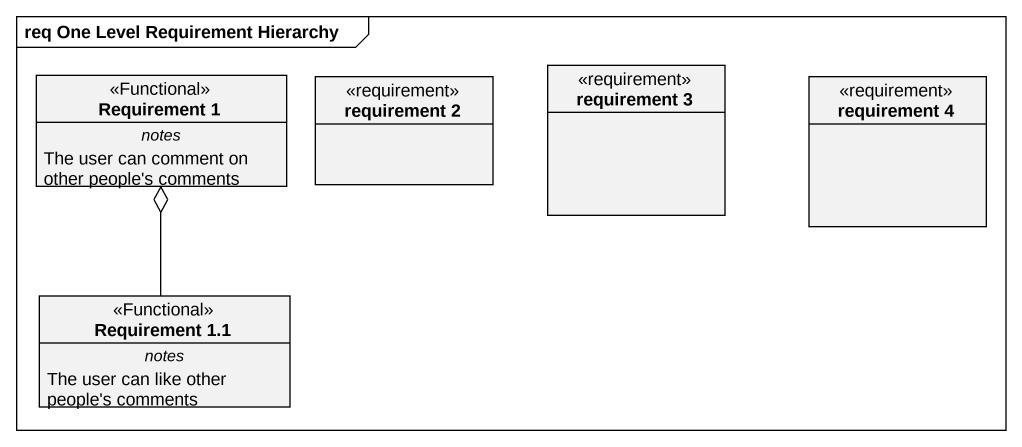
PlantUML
@startuml
mainframe req One Level Requirement Hierarchy
hide circle
hide empty members
class "Requirement 1" as Requirement_1 <<Functional>> {
  -- notes --
  The user can comment on other people's comments
}
class "requirement 2" as requirement_2 <<requirement>>
class "requirement 3" as requirement_3 <<requirement>>
class "requirement 4" as requirement_4 <<requirement>>
class "Requirement 1.1" as Requirement_1_1 <<Functional>> {
  -- notes --
  The user can like other people's comments
}
Requirement_1_1 -up-o Requirement_1
@enduml
